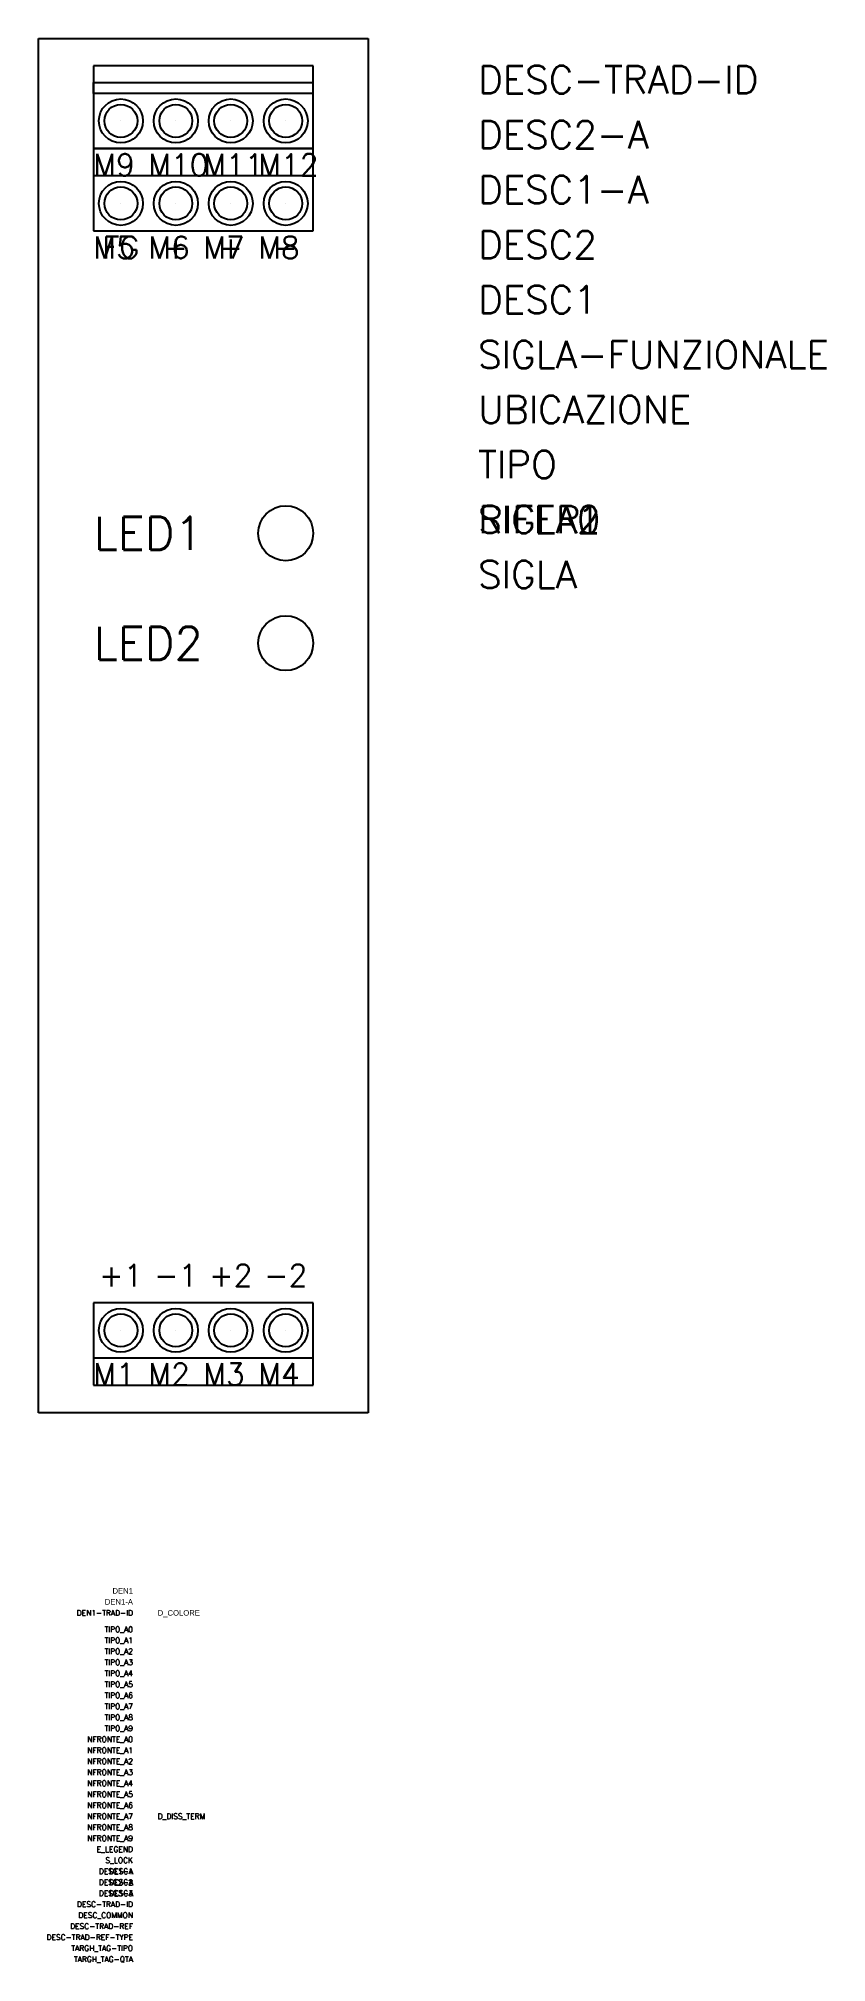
# Model space of a CAD drawing. Extents: x 0 to 72, y -50 to 125.
import ezdxf
from ezdxf.enums import TextEntityAlignment as Align

# ---------------------------------------------------------------- set-up
doc = ezdxf.new("R2010")
doc.units = 0
doc.header["$LTSCALE"] = 4
doc.layers.get('0').update_dxf_attribs({"linetype": 'CONTINUOUS'})
doc.styles.add('E_Comp-Data', font='arial.ttf')
doc.styles.add('E_Default-Att', font='romans.shx')
doc.styles.add('E_Desc', font='arial.ttf')
doc.styles.add('E_Lang-ID', font='romans.shx')
doc.styles.get("Standard").update_dxf_attribs({"font": 'romans.shx'})

msp = doc.modelspace()

# ---------------------------------------------------------------- linework, layer by layer
for p, q in [((0, 0), (0, 125)), ((0, 125), (30, 125)), ((30, 125), (30, 0)), ((25, 122.5), (5, 122.5)), ((5, 122.5), (5, 120)), ((25, 120), (25, 122.5)), ((5, 120), (5, 121)), ((5, 121), (25, 121)), ((25, 120), (5, 120)), ((5, 120), (5, 115)), ((25, 115), (25, 120)), ((25, 115), (5, 115)), ((5, 115), (5, 112.5)), ((5, 115), (25, 115)), ((25, 112.5), (25, 115)), ((25, 112.5), (5, 112.5)), ((5, 112.5), (5, 107.5)), ((25, 107.5), (25, 112.5)), ((5, 107.5), (25, 107.5)), ((5, 10), (5, 5)), ((25, 10), (5, 10)), ((25, 5), (25, 10)), ((5, 5), (25, 5)), ((5, 5), (5, 2.5)), ((25, 2.5), (25, 5)), ((5, 2.5), (25, 2.5)), ((30, 0), (0, 0))]:
    msp.add_line(p, q)
for centre, radius in [((7.5, 117.5), 2), ((7.5, 117.5), 1.5), ((12.5, 117.5), 2), ((12.5, 117.5), 1.5), ((17.5, 117.5), 2), ((17.5, 117.5), 1.5), ((22.5, 117.5), 2), ((22.5, 117.5), 1.5), ((7.5, 110), 2), ((7.5, 110), 1.5), ((12.5, 110), 2), ((12.5, 110), 1.5), ((17.5, 110), 2), ((17.5, 110), 1.5), ((22.5, 110), 2), ((22.5, 110), 1.5), ((22.5, 80), 2.5), ((22.5, 70), 2.5), ((7.5, 7.5), 2), ((7.5, 7.5), 1.5), ((12.5, 7.5), 2), ((12.5, 7.5), 1.5), ((17.5, 7.5), 2), ((17.5, 7.5), 1.5), ((22.5, 7.5), 2), ((22.5, 7.5), 1.5)]:
    msp.add_circle(centre, radius)

# ---------------------------------------------------------------- texts
at = {"attachment_point": 5}
for s, width, insert, char_height in [('FG', 5, (7.5, 106), 2), ('+', 5, (12.5, 106), 2), ('+', 5, (17.5, 106), 2), ('-', 5, (22.5, 106), 2), ('LED1', 10, (10, 80), 3), ('LED2', 10, (10, 70), 3), ('+1', 5, (7.5, 12.5), 2), ('-1', 5, (12.5, 12.5), 2), ('+2', 5, (17.5, 12.5), 2), ('-2', 5, (22.5, 12.5), 2)]:
    msp.add_mtext_dynamic_manual_height_columns(s, width=width, gutter_width=1, heights=[0], dxfattribs=dict(at, insert=insert, char_height=char_height))
at = {"color": 3}
for tag, p, s, flags in [('DESC-TRAD-ID', (40, 120), '', 8), ('DESC2-A', (40, 115), '', 8), ('DESC1-A', (40, 110), '', 8), ('DESC2', (40, 105), '', 8), ('DESC1', (40, 100), '', 8), ('SIGLA-FUNZIONALE', (40, 95), '', 9), ('UBICAZIONE', (40, 90), '', 8), ('TIPO', (40, 85), '', 9), ('SIGLA0', (40, 80), '', 9), ('SIGLA1', (40, 80), '', 9), ('SIGLA2', (40, 80), '', 9), ('RIFER', (40, 80), 'RIFER ?', 8), ('SIGLA', (40, 75), 'SIGLA ?', 8)]:
    msp.add_attdef(tag, p, s, height=2.5, dxfattribs=dict(at, flags=flags))
at = {"flags": 9}
for tag, p, s, height in [('F9', (7.5, 117.5), '', 0.00001), ('F10', (12.5, 117.5), '', 0.00001), ('F11', (17.5, 117.5), '', 0.00001), ('F12', (22.5, 117.5), '', 0.00001), ('F5', (7.5, 110), '', 0.00001), ('F6', (12.5, 110), '', 0.00001), ('F7', (17.5, 110), '', 0.00001), ('F8', (22.5, 110), '', 0.00001), ('F1', (7.5, 7.5), '', 0.00001), ('F2', (12.5, 7.5), '', 0.00001), ('F3', (17.5, 7.5), '', 0.00001), ('F4', (22.5, 7.5), '', 0.00001), ('TIPOSIG', (0, 0), '3', 0.00000001), ('POSIZIONE', (0, 0), '', 0.00000001), ('P-TABELLA', (0, 0), '', 0.00000001), ('T-TABELLA', (0, 0), '', 0.00000001), ('H-TABELLA', (0, 0), '', 0.00000001), ('CODICE', (0, 0), '1xNNN', 0.00000001), ('NOTE1', (0, 0), '', 0.00000001), ('NOTE2', (0, 0), '', 0.00000001)]:
    msp.add_attdef(tag, p, s, height=height, dxfattribs=at)
at = {"color": 4, "flags": 8}
for tag, p in [('M9', (5, 112.5)), ('M10', (10, 112.5)), ('M11', (15, 112.5)), ('M12', (20, 112.5)), ('M5', (5, 105)), ('M6', (10, 105)), ('M7', (15, 105)), ('M8', (20, 105)), ('M1', (5, 2.5)), ('M2', (10, 2.5)), ('M3', (15, 2.5)), ('M4', (20, 2.5))]:
    msp.add_attdef(tag, p, '', height=2, dxfattribs=at)
at = {"color": 3, "flags": 9}
for tag, text, style, p in [('DEN1-A', '', 'E_Desc', (8.6, -17.45)), ('DEN1', '', 'E_Desc', (8.6, -16.45)), ('TIPO_A0', '', 'E_Default-Att', (8.6, -19.95)), ('TIPO_A1', '', 'E_Default-Att', (8.6, -20.95)), ('TIPO_A2', '', 'E_Default-Att', (8.6, -21.95)), ('TIPO_A3', '', 'E_Default-Att', (8.6, -22.95)), ('TIPO_A4', '', 'E_Default-Att', (8.6, -23.95)), ('TIPO_A5', '', 'E_Default-Att', (8.6, -24.95)), ('TIPO_A6', '', 'E_Default-Att', (8.6, -25.95)), ('TIPO_A7', '', 'E_Default-Att', (8.6, -26.95)), ('TIPO_A8', '', 'E_Default-Att', (8.6, -27.95)), ('NFRONTE_A0', '', 'E_Default-Att', (8.6, -29.95)), ('TIPO_A9', '', 'E_Default-Att', (8.6, -28.95)), ('NFRONTE_A1', '', 'E_Default-Att', (8.6, -30.95)), ('NFRONTE_A2', '', 'E_Default-Att', (8.6, -31.95)), ('NFRONTE_A3', '', 'E_Default-Att', (8.6, -32.95)), ('NFRONTE_A4', '', 'E_Default-Att', (8.6, -33.95)), ('NFRONTE_A5', '', 'E_Default-Att', (8.6, -34.95)), ('NFRONTE_A6', '', 'E_Default-Att', (8.6, -35.95)), ('NFRONTE_A7', '', 'E_Default-Att', (8.6, -36.95)), ('NFRONTE_A8', '', 'E_Default-Att', (8.6, -37.95)), ('NFRONTE_A9', '', 'E_Default-Att', (8.6, -38.95)), ('E_LEGEND', '', 'E_Default-Att', (8.6, -39.95)), ('DESC1-A', '', 'E_Default-Att', (8.6, -41.95)), ('S_LOCK', '', 'E_Default-Att', (8.6, -40.95)), ('DESC1', '', 'E_Default-Att', (8.6, -41.95)), ('DESC2-A', '', 'E_Default-Att', (8.6, -42.95)), ('DESC3-A', '', 'E_Default-Att', (8.6, -43.95)), ('DESC2', '', 'E_Default-Att', (8.6, -42.95)), ('DESC3', '', 'E_Default-Att', (8.6, -43.95)), ('DESC_COMMON', '', 'E_Default-Att', (8.6, -45.95)), ('DESC-TRAD-REF', '', 'E_Default-Att', (8.6, -46.95)), ('DESC-TRAD-REF-TYPE', 'P', 'E_Default-Att', (8.6, -47.95)), ('TARGH_TAG-TIPO', '', 'E_Default-Att', (8.6, -48.95)), ('TARGH_TAG-QTA', '', 'E_Default-Att', (8.6, -49.95))]:
    msp.add_attdef(tag, text=text, height=0.5, dxfattribs=dict(at, style=style)).set_placement(p, align=Align.RIGHT)
at = {"color": 2, "flags": 9}
for tag, style, p in [('DEN1-TRAD-ID', 'E_Lang-ID', (8.6, -18.45)), ('DESC-TRAD-ID', 'E_Default-Att', (8.6, -44.95))]:
    msp.add_attdef(tag, text='E_None', height=0.5, dxfattribs=dict(at, style=style)).set_placement(p, align=Align.RIGHT)
at = {"color": 3, "flags": 9}
for tag, p, style in [('D_COLORE', (10.85, -18.45), 'E_Comp-Data'), ('D_DISS_TERM', (10.85, -36.95), 'E_Default-Att')]:
    msp.add_attdef(tag, p, '', height=0.5, dxfattribs=dict(at, style=style))

doc.saveas('drawing.dxf')
